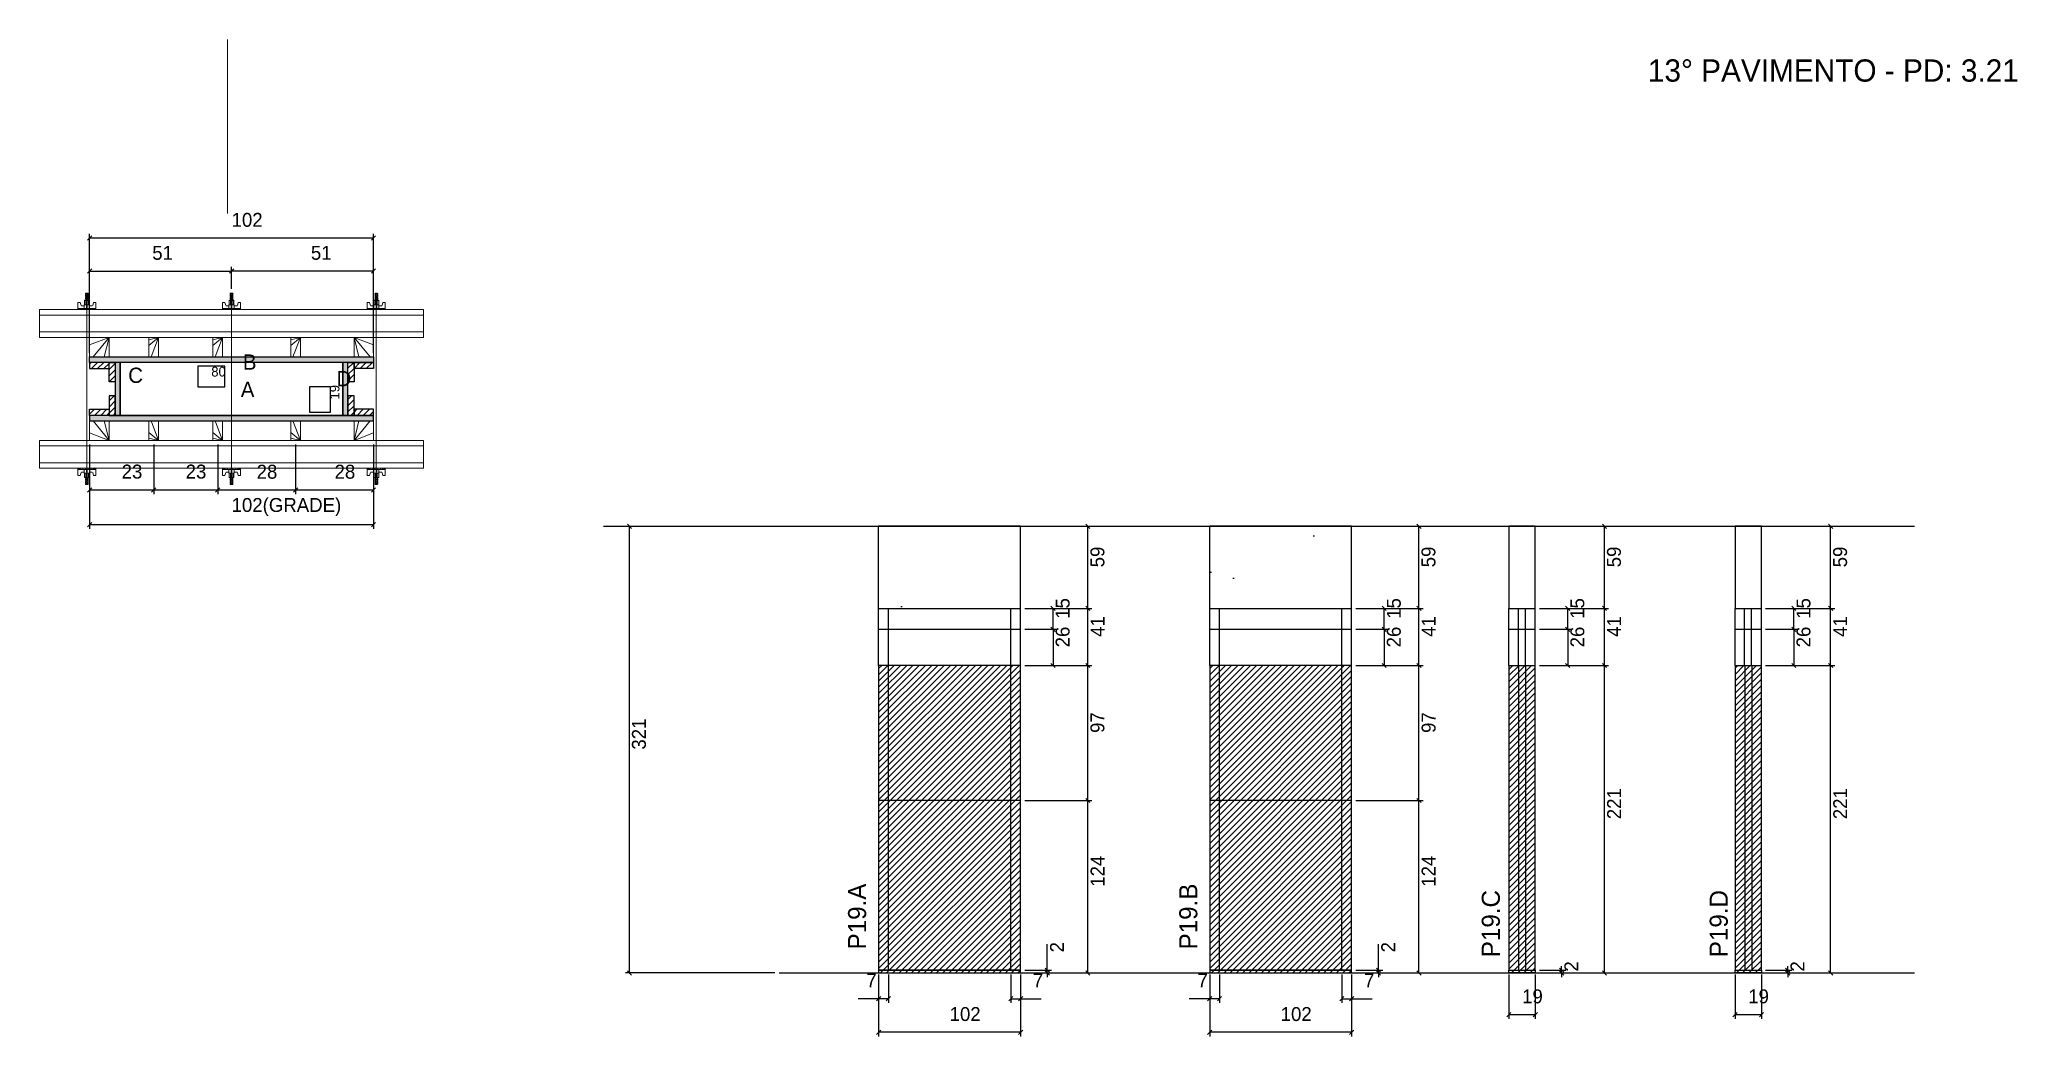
# Model space of a CAD drawing. Header units: metres. Extents: x 7609 to 9030, y 7548 to 8264.
import ezdxf

# ---------------------------------------------------------------- set-up
doc = ezdxf.new("R2010")
doc.units = ezdxf.units.M
for name, color, linetype in [('CHAPA', 7, 'Continuous'), ('COTA', 7, 'Continuous'), ('Hachura', 7, 'Continuous'), ('Madeira', 7, 'Continuous'), ('NIVEL 2° PAV.', 7, 'Continuous'), ('NOMENCLATURA', 7, 'Continuous'), ('Nível', 7, 'Continuous'), ('Painéis', 7, 'Continuous'), ('Perfil Metálico', 7, 'Continuous'), ('SARR_2.2x7', 7, 'Continuous'), ('SARRAFO', 7, 'Continuous'), ('Texto Seção', 7, 'Continuous'), ('TEXTO_GERAL', 7, 'Continuous')]:
    doc.layers.add(name, color=color, linetype=linetype)

msp = doc.modelspace()

# ---------------------------------------------------------------- hatches: boundary and pattern name
at = {"layer": 'COTA'}
h = msp.add_hatch(dxfattribs=at)
h.set_pattern_fill('AR-CONC')
h.paths.add_polyline_path([(8211.9, 7914.5), (8211.9, 7855.5), (8313.9, 7855.5), (8313.9, 7914.5), (8211.9, 7914.5)])
h = msp.add_hatch(dxfattribs=at)
h.set_pattern_fill('AR-CONC')
h.paths.add_polyline_path([(8449.8, 7914.5), (8449.8, 7855.5), (8551.8, 7855.5), (8551.8, 7914.5), (8449.8, 7914.5)])
h = msp.add_hatch(dxfattribs=at)
h.set_pattern_fill('AR-CONC')
h.paths.add_polyline_path([(8683.8, 7855.5), (8683.8, 7914.5), (8664.8, 7914.5), (8664.8, 7855.5), (8683.8, 7855.5)])
h = msp.add_hatch(dxfattribs=at)
h.set_pattern_fill('AR-CONC')
h.paths.add_polyline_path([(8846.3, 7855.5), (8846.3, 7914.5), (8827.3, 7914.5), (8827.3, 7855.5), (8846.3, 7855.5)])
at = {"layer": 'Hachura'}
h = msp.add_hatch(color=7, dxfattribs=at)
h.dxf.hatch_style = 1
h.paths.add_polyline_path([(7644.9, 8032.2), (7644.9, 8036.2), (7848.9, 8036.2), (7848.9, 8032.2), (7644.9, 8032.2)])
h = msp.add_hatch(color=7, dxfattribs=at)
h.dxf.hatch_style = 1
h.paths.add_polyline_path([(7644.9, 8032.2), (7644.9, 8036.2), (7848.9, 8036.2), (7848.9, 8032.2), (7644.9, 8032.2)])
h = msp.add_hatch(dxfattribs=at)
h.set_pattern_fill('ANSI31')
h.paths.add_polyline_path([(7658.9, 8032.2), (7658.9, 8027.8), (7644.9, 8027.8), (7644.9, 8032.2), (7658.9, 8032.2)])
h = msp.add_hatch(dxfattribs=at)
h.set_pattern_fill('ANSI31')
h.paths.add_polyline_path([(7663.3, 8032.2), (7658.9, 8032.2), (7658.9, 8018.2), (7663.3, 8018.2), (7663.3, 8032.2)])
h = msp.add_hatch(color=7, dxfattribs=at)
h.dxf.hatch_style = 1
h.paths.add_polyline_path([(7666.9, 8032.2), (7663.3, 8032.2), (7663.3, 7994.2), (7666.9, 7994.2), (7666.9, 8032.2)])
h = msp.add_hatch(color=7, dxfattribs=at)
h.dxf.hatch_style = 1
h.paths.add_polyline_path([(7666.9, 8032.2), (7663.3, 8032.2), (7663.3, 7994.2), (7666.9, 7994.2), (7666.9, 8032.2)])
h = msp.add_hatch(color=7, dxfattribs=at)
h.dxf.hatch_style = 1
h.paths.add_polyline_path([(7830.5, 8032.2), (7826.9, 8032.2), (7826.9, 7994.2), (7830.5, 7994.2), (7830.5, 8032.2)])
h = msp.add_hatch(color=7, dxfattribs=at)
h.dxf.hatch_style = 1
h.paths.add_polyline_path([(7830.5, 8032.2), (7826.9, 8032.2), (7826.9, 7994.2), (7830.5, 7994.2), (7830.5, 8032.2)])
h = msp.add_hatch(dxfattribs=at)
h.set_pattern_fill('ANSI31')
h.paths.add_polyline_path([(7834.9, 8032.2), (7830.5, 8032.2), (7830.5, 8018.2), (7834.9, 8018.2), (7834.9, 8032.2)])
h = msp.add_hatch(dxfattribs=at)
h.set_pattern_fill('ANSI31')
h.paths.add_polyline_path([(7834.9, 8032.2), (7834.9, 8027.8), (7848.9, 8027.8), (7848.9, 8032.2), (7834.9, 8032.2)])
h = msp.add_hatch(dxfattribs=at)
h.set_pattern_fill('ANSI31')
h.paths.add_polyline_path([(7663.3, 7994.2), (7658.9, 7994.2), (7658.9, 8008.2), (7663.3, 8008.2), (7663.3, 7994.2)])
h = msp.add_hatch(dxfattribs=at)
h.set_pattern_fill('ANSI31')
h.paths.add_polyline_path([(7834.9, 7994.2), (7830.5, 7994.2), (7830.5, 8008.2), (7834.9, 8008.2), (7834.9, 7994.2)])
h = msp.add_hatch(dxfattribs=at)
h.set_pattern_fill('ANSI31')
h.paths.add_polyline_path([(7658.9, 7994.2), (7658.9, 7998.6), (7644.9, 7998.6), (7644.9, 7994.2), (7658.9, 7994.2)])
h = msp.add_hatch(color=7, dxfattribs=at)
h.dxf.hatch_style = 1
h.paths.add_polyline_path([(7644.9, 7994.2), (7644.9, 7990.2), (7848.9, 7990.2), (7848.9, 7994.2), (7644.9, 7994.2)])
h = msp.add_hatch(color=7, dxfattribs=at)
h.dxf.hatch_style = 1
h.paths.add_polyline_path([(7644.9, 7994.2), (7644.9, 7990.2), (7848.9, 7990.2), (7848.9, 7994.2), (7644.9, 7994.2)])
h = msp.add_hatch(dxfattribs=at)
h.set_pattern_fill('ANSI31')
h.paths.add_polyline_path([(7834.9, 7994.2), (7834.9, 7998.6), (7848.9, 7998.6), (7848.9, 7994.2), (7834.9, 7994.2)])
h = msp.add_hatch(dxfattribs=at)
h.set_pattern_fill('ANSI31')
h.paths.add_polyline_path([(8313.9, 7814.5), (8211.9, 7814.5), (8211.9, 7593.5), (8313.9, 7593.5), (8313.9, 7814.5)])
h = msp.add_hatch(dxfattribs=at)
h.set_pattern_fill('ANSI31')
h.paths.add_polyline_path([(8551.8, 7814.5), (8449.8, 7814.5), (8449.8, 7593.5), (8551.8, 7593.5), (8551.8, 7814.5)])
h = msp.add_hatch(dxfattribs=at)
h.set_pattern_fill('ANSI31')
h.paths.add_polyline_path([(8683.8, 7814.5), (8664.8, 7814.5), (8664.8, 7593.5), (8683.8, 7593.5), (8683.8, 7814.5), (8683.8, 7814.5)])
h = msp.add_hatch(dxfattribs=at)
h.set_pattern_fill('ANSI31')
h.paths.add_polyline_path([(8846.3, 7814.5), (8827.3, 7814.5), (8827.3, 7593.5), (8846.3, 7593.5), (8846.3, 7814.5), (8846.3, 7814.5)])

# ---------------------------------------------------------------- linework, layer by layer
at = {"layer": 'CHAPA', "color": 1, "lineweight": 25}
for points in [[(7644.9, 8032.2), (7644.9, 8036.2), (7848.9, 8036.2), (7848.9, 8032.2)], [(7644.9, 8032.2), (7644.9, 8036.2), (7848.9, 8036.2), (7848.9, 8032.2)], [(7666.9, 8032.2), (7663.3, 8032.2), (7663.3, 7994.2), (7666.9, 7994.2)], [(7666.9, 8032.2), (7663.3, 8032.2), (7663.3, 7994.2), (7666.9, 7994.2)], [(7830.5, 8032.2), (7826.9, 8032.2), (7826.9, 7994.2), (7830.5, 7994.2)], [(7830.5, 8032.2), (7826.9, 8032.2), (7826.9, 7994.2), (7830.5, 7994.2)], [(7644.9, 7994.2), (7644.9, 7990.2), (7848.9, 7990.2), (7848.9, 7994.2)], [(7644.9, 7994.2), (7644.9, 7990.2), (7848.9, 7990.2), (7848.9, 7994.2)]]:
    msp.add_lwpolyline(points, close=True, dxfattribs=at)
at = {"layer": 'COTA', "color": 0, "lineweight": 25}
for p, q in [((7646.4, 8123.1), (7643.4, 8120.1)), ((7847.4, 8120.1), (7850.4, 8123.1)), ((7646.4, 8099.4), (7643.4, 8096.4)), ((7748.4, 8099.4), (7745.4, 8096.4)), ((7745.4, 8096.4), (7748.4, 8099.4)), ((7847.4, 8096.4), (7850.4, 8099.4)), ((7646.4, 7942.1), (7643.4, 7939.1)), ((7689.4, 7939.1), (7692.4, 7942.1)), ((7692.4, 7942.1), (7689.4, 7939.1)), ((7735.4, 7939.1), (7738.4, 7942.1)), ((7738.4, 7942.1), (7735.4, 7939.1)), ((7791.4, 7939.1), (7794.4, 7942.1)), ((7794.4, 7942.1), (7791.4, 7939.1)), ((7847.4, 7939.1), (7850.4, 7942.1)), ((7646.4, 7917.1), (7643.4, 7914.1)), ((7847.4, 7914.1), (7850.4, 7917.1)), ((8363.7, 7913), (8360.7, 7916)), ((8601.7, 7913), (8598.7, 7916)), ((8735, 7913), (8732, 7916)), ((8897.5, 7913), (8894.5, 7916)), ((8360.7, 7857), (8363.7, 7854)), ((8598.7, 7857), (8601.7, 7854)), ((8732, 7857), (8735, 7854)), ((8894.5, 7857), (8897.5, 7854)), ((8363.7, 7813), (8360.7, 7816)), ((8601.7, 7813), (8598.7, 7816)), ((8735, 7813), (8732, 7816)), ((8897.5, 7813), (8894.5, 7816)), ((8363.7, 7716), (8360.7, 7719)), ((8360.7, 7719), (8363.7, 7716)), ((8601.7, 7716), (8598.7, 7719)), ((8598.7, 7719), (8601.7, 7716)), ((8331.6, 7597), (8334.6, 7594)), ((8334.6, 7592), (8331.6, 7595)), ((8360.7, 7595), (8363.7, 7592)), ((8569.6, 7597), (8572.6, 7594)), ((8572.6, 7592), (8569.6, 7595)), ((8598.7, 7595), (8601.7, 7592)), ((8701.2, 7597), (8704.2, 7594)), ((8704.2, 7592), (8701.2, 7595)), ((8732, 7595), (8735, 7592)), ((8863.7, 7597), (8866.7, 7594)), ((8866.7, 7592), (8863.7, 7595)), ((8894.5, 7595), (8897.5, 7592)), ((8213.4, 7576.5), (8210.4, 7573.5)), ((8217.4, 7573.5), (8220.4, 7576.5)), ((8308.4, 7576.5), (8305.4, 7573.5)), ((8312.4, 7573.5), (8315.4, 7576.5)), ((8451.3, 7576.5), (8448.3, 7573.5)), ((8455.3, 7573.5), (8458.3, 7576.5)), ((8546.3, 7576.5), (8543.3, 7573.5)), ((8550.3, 7573.5), (8553.3, 7576.5)), ((8666.3, 7565.1), (8663.3, 7562.1)), ((8682.3, 7562.1), (8685.3, 7565.1)), ((8828.8, 7565.1), (8825.8, 7562.1)), ((8844.8, 7562.1), (8847.8, 7565.1)), ((8213.4, 7552.4), (8210.4, 7549.4)), ((8312.4, 7549.4), (8315.4, 7552.4)), ((8451.3, 7552.4), (8448.3, 7549.4)), ((8550.3, 7549.4), (8553.3, 7552.4))]:
    msp.add_line(p, q, dxfattribs=at)
at = {"layer": 'COTA', "color": 241, "lineweight": 25}
for p, q in [((7644.9, 8039.2), (7644.9, 8124.6)), ((7848.9, 8121.6), (7644.9, 8121.6)), ((7848.9, 8039.2), (7848.9, 8124.6)), ((7644.9, 8073.2), (7644.9, 8100.9)), ((7644.9, 8097.9), (7746.9, 8097.9)), ((7746.9, 8085), (7746.9, 8100.9)), ((7746.9, 8085), (7746.9, 8100.9)), ((7848.9, 8097.9), (7746.9, 8097.9)), ((7848.9, 8073.2), (7848.9, 8100.9)), ((7644.9, 7973.2), (7644.9, 7912.6)), ((7644.9, 7973.2), (7644.9, 7937.6)), ((7690.9, 7973.2), (7690.9, 7937.6)), ((7690.9, 7973.2), (7690.9, 7937.6)), ((7736.9, 7973.2), (7736.9, 7937.6)), ((7736.9, 7973.2), (7736.9, 7937.6)), ((7792.9, 7973.2), (7792.9, 7937.6)), ((7792.9, 7973.2), (7792.9, 7937.6)), ((7848.9, 7973.2), (7848.9, 7912.6)), ((7848.9, 7973.2), (7848.9, 7937.6)), ((7644.9, 7940.6), (7690.9, 7940.6)), ((7690.9, 7940.6), (7736.9, 7940.6)), ((7736.9, 7940.6), (7792.9, 7940.6)), ((7792.9, 7940.6), (7848.9, 7940.6)), ((7848.9, 7915.6), (7644.9, 7915.6)), ((8211.9, 7855.5), (8211.9, 7914.5)), ((8313.9, 7914.5), (8211.9, 7914.5)), ((8313.9, 7855.5), (8313.9, 7914.5)), ((8551.8, 7914.5), (8449.8, 7914.5)), ((8449.8, 7855.5), (8449.8, 7914.5)), ((8551.8, 7855.5), (8551.8, 7914.5))]:
    msp.add_line(p, q, dxfattribs=at)
at = {"layer": 'COTA', "color": 180, "lineweight": 25}
for p, q in [((7742, 8029.6), (7722.7, 8029.6)), ((7722.7, 8029.6), (7722.7, 8014.6)), ((7742, 8014.6), (7742, 8029.6)), ((7722.7, 8014.6), (7742, 8014.6)), ((7817.9, 8014.6), (7802.9, 8014.6)), ((7802.9, 8014.6), (7802.9, 7996.6)), ((7817.9, 7996.6), (7817.9, 8014.6)), ((7802.9, 7996.6), (7817.9, 7996.6))]:
    msp.add_line(p, q, dxfattribs=at)
at = {"layer": 'COTA', "color": 4, "lineweight": 25}
for p, q in [((8316.9, 7914.5), (8365.2, 7914.5)), ((8362.2, 7855.5), (8362.2, 7914.5)), ((8554.8, 7914.5), (8603.2, 7914.5)), ((8600.2, 7855.5), (8600.2, 7914.5)), ((8686.8, 7914.5), (8736.5, 7914.5)), ((8733.5, 7855.5), (8733.5, 7914.5)), ((8849.3, 7914.5), (8899, 7914.5)), ((8896, 7855.5), (8896, 7914.5)), ((8316.9, 7855.5), (8365.2, 7855.5)), ((8554.8, 7855.5), (8603.2, 7855.5)), ((8686.8, 7855.5), (8736.5, 7855.5)), ((8849.3, 7855.5), (8899, 7855.5)), ((8316.9, 7814.5), (8365.2, 7814.5)), ((8362.2, 7717.5), (8362.2, 7814.5)), ((8554.8, 7814.5), (8603.2, 7814.5)), ((8600.2, 7717.5), (8600.2, 7814.5)), ((8686.8, 7814.5), (8736.5, 7814.5)), ((8733.5, 7593.5), (8733.5, 7814.5)), ((8849.3, 7814.5), (8899, 7814.5)), ((8896, 7593.5), (8896, 7814.5)), ((8316.9, 7717.5), (8365.2, 7717.5)), ((8354.7, 7717.5), (8365.2, 7717.5)), ((8362.2, 7593.5), (8362.2, 7717.5)), ((8554.8, 7717.5), (8603.2, 7717.5)), ((8592.7, 7717.5), (8603.2, 7717.5)), ((8600.2, 7593.5), (8600.2, 7717.5)), ((8333.1, 7595.5), (8333.1, 7614.3)), ((8571.1, 7595.5), (8571.1, 7614.3)), ((8211.9, 7592.5), (8211.9, 7547.9)), ((8211.9, 7590.5), (8211.9, 7572)), ((8218.9, 7592.5), (8218.9, 7572)), ((8306.9, 7592.5), (8306.9, 7572)), ((8313.9, 7592.5), (8313.9, 7547.9)), ((8313.9, 7590.5), (8313.9, 7572)), ((8316.9, 7595.5), (8336.1, 7595.5)), ((8316.9, 7593.5), (8336.1, 7593.5)), ((8316.9, 7593.5), (8365.2, 7593.5)), ((8333.1, 7593.5), (8333.1, 7595.5)), ((8333.1, 7593.5), (8333.1, 7590.5)), ((8449.8, 7592.5), (8449.8, 7547.9)), ((8449.8, 7590.5), (8449.8, 7572)), ((8456.8, 7592.5), (8456.8, 7572)), ((8544.8, 7592.5), (8544.8, 7572)), ((8551.8, 7592.5), (8551.8, 7547.9)), ((8551.8, 7590.5), (8551.8, 7572)), ((8554.8, 7595.5), (8574.1, 7595.5)), ((8554.8, 7593.5), (8574.1, 7593.5)), ((8554.8, 7593.5), (8603.2, 7593.5)), ((8571.1, 7593.5), (8571.1, 7595.5)), ((8571.1, 7593.5), (8571.1, 7590.5)), ((8664.8, 7592.5), (8664.8, 7560.6)), ((8683.8, 7592.5), (8683.8, 7560.6)), ((8686.8, 7595.5), (8705.7, 7595.5)), ((8686.8, 7593.5), (8705.7, 7593.5)), ((8686.8, 7593.5), (8736.5, 7593.5)), ((8702.7, 7595.5), (8702.7, 7598.5)), ((8702.7, 7593.5), (8702.7, 7595.5)), ((8702.7, 7593.5), (8702.7, 7590.5)), ((8827.3, 7592.5), (8827.3, 7560.6)), ((8846.3, 7592.5), (8846.3, 7560.6)), ((8849.3, 7595.5), (8868.2, 7595.5)), ((8849.3, 7593.5), (8868.2, 7593.5)), ((8849.3, 7593.5), (8899, 7593.5)), ((8865.2, 7595.5), (8865.2, 7598.5)), ((8865.2, 7593.5), (8865.2, 7595.5)), ((8865.2, 7593.5), (8865.2, 7590.5)), ((8211.9, 7575), (8197.1, 7575)), ((8218.9, 7575), (8211.9, 7575)), ((8306.9, 7575), (8313.9, 7575)), ((8313.9, 7575), (8328.6, 7575)), ((8449.8, 7575), (8435.1, 7575)), ((8456.8, 7575), (8449.8, 7575)), ((8544.8, 7575), (8551.8, 7575)), ((8551.8, 7575), (8566.5, 7575)), ((8664.8, 7563.6), (8683.8, 7563.6)), ((8827.3, 7563.6), (8846.3, 7563.6)), ((8313.9, 7550.9), (8211.9, 7550.9)), ((8551.8, 7550.9), (8449.8, 7550.9))]:
    msp.add_line(p, q, dxfattribs=at)
at = {"layer": 'COTA', "color": 241, "lineweight": 25}
for points in [[(8683.8, 7855.5), (8683.8, 7914.5), (8664.8, 7914.5), (8664.8, 7855.5)], [(8846.3, 7855.5), (8846.3, 7914.5), (8827.3, 7914.5), (8827.3, 7855.5)]]:
    msp.add_lwpolyline(points, dxfattribs=at)
at = {"layer": 'Hachura', "color": 0, "lineweight": 9}
for p, q in [((7636.4, 8070.2), (7636.4, 8075.3)), ((7636.4, 8075.3), (7638.1, 8075.3)), ((7638.1, 8075.3), (7638.7, 8073.1)), ((7641, 8073.7), (7644.8, 8073.7)), ((7641, 8071.1), (7641, 8073.7)), ((7644.6, 8076.9), (7641.2, 8076.9)), ((7641.2, 8076.9), (7641.2, 8073.7)), ((7644.6, 8076.8), (7641.2, 8076.8)), ((7641.8, 8081.3), (7644, 8080.2)), ((7643.9, 8079.9), (7641.8, 8081)), ((7641.8, 8080.1), (7644, 8079)), ((7643.9, 8078.8), (7641.8, 8079.8)), ((7641.8, 8078.9), (7644, 8077.8)), ((7643.9, 8077.6), (7641.8, 8078.7)), ((7643, 8076.9), (7641.8, 8077.5)), ((7641.9, 8081.7), (7642.2, 8082)), ((7641.9, 8081.3), (7641.9, 8081.7)), ((7643.8, 8081.7), (7641.9, 8081.7)), ((7641.9, 8081.3), (7643.8, 8080.4)), ((7641.9, 8081.3), (7643.8, 8080.4)), ((7641.9, 8080.2), (7641.9, 8080.8)), ((7643.8, 8079.9), (7641.9, 8080.8)), ((7641.9, 8080.2), (7643.8, 8079.2)), ((7641.9, 8079), (7641.9, 8079.7)), ((7643.8, 8078.7), (7641.9, 8079.7)), ((7641.9, 8079.5), (7641.9, 8079.7)), ((7641.9, 8079), (7643.8, 8078.1)), ((7641.9, 8077.9), (7641.9, 8078.5)), ((7643.8, 8077.5), (7641.9, 8078.5)), ((7641.9, 8077.9), (7643.8, 8076.9)), ((7642.8, 8076.9), (7641.9, 8077.3)), ((7641.9, 8076.9), (7641.9, 8077.3)), ((7642.2, 8082), (7643.5, 8082)), ((7642.2, 8076.9), (7642.2, 8073.7)), ((7643.8, 8081), (7642.5, 8081.7)), ((7643.9, 8081.1), (7642.8, 8081.7)), ((7643.3, 8081.7), (7644, 8081.3)), ((7643.8, 8081.7), (7643.5, 8082)), ((7643.5, 8081.7), (7643.8, 8081.5)), ((7643.8, 8081), (7643.8, 8080.4)), ((7643.8, 8079.2), (7643.8, 8079.9)), ((7643.8, 8078.5), (7643.8, 8078.7)), ((7643.8, 8078.5), (7643.8, 8078.1)), ((7643.8, 8077.5), (7643.8, 8076.9)), ((7643.8, 8076.9), (7643.8, 8073.7)), ((7644.6, 8073.7), (7644.6, 8076.9)), ((7644.8, 8073.7), (7644.6, 8073.7)), ((7644.8, 8073.7), (7644.6, 8073.7)), ((7644.8, 8073.7), (7644.8, 8071.1)), ((7647.7, 8075.3), (7647.1, 8073.1)), ((7649.3, 8075.3), (7647.7, 8075.3)), ((7649.3, 8071.1), (7649.3, 8075.3)), ((7740.4, 8070.2), (7740.4, 8075.3)), ((7740.4, 8075.3), (7742.1, 8075.3)), ((7742.1, 8075.3), (7742.7, 8073.1)), ((7745, 8073.7), (7748.8, 8073.7)), ((7745, 8071.1), (7745, 8073.7)), ((7748.6, 8076.9), (7745.2, 8076.9)), ((7745.2, 8076.9), (7745.2, 8073.7)), ((7748.6, 8076.8), (7745.2, 8076.8)), ((7745.8, 8081.3), (7748, 8080.2)), ((7747.9, 8079.9), (7745.8, 8081)), ((7745.8, 8080.1), (7748, 8079)), ((7747.9, 8078.8), (7745.8, 8079.8)), ((7745.8, 8078.9), (7748, 8077.8)), ((7747.9, 8077.6), (7745.8, 8078.7)), ((7747, 8076.9), (7745.8, 8077.5)), ((7745.9, 8081.7), (7746.2, 8082)), ((7745.9, 8081.3), (7745.9, 8081.7)), ((7747.8, 8081.7), (7745.9, 8081.7)), ((7745.9, 8081.3), (7747.8, 8080.4)), ((7745.9, 8081.3), (7747.8, 8080.4)), ((7745.9, 8080.2), (7745.9, 8080.8)), ((7747.8, 8079.9), (7745.9, 8080.8)), ((7745.9, 8080.2), (7747.8, 8079.2)), ((7745.9, 8079), (7745.9, 8079.7)), ((7747.8, 8078.7), (7745.9, 8079.7)), ((7745.9, 8079.5), (7745.9, 8079.7)), ((7745.9, 8079), (7747.8, 8078.1)), ((7745.9, 8077.9), (7745.9, 8078.5)), ((7747.8, 8077.5), (7745.9, 8078.5)), ((7745.9, 8077.9), (7747.8, 8076.9)), ((7746.8, 8076.9), (7745.9, 8077.3)), ((7745.9, 8076.9), (7745.9, 8077.3)), ((7746.2, 8082), (7747.5, 8082)), ((7746.2, 8076.9), (7746.2, 8073.7)), ((7747.8, 8081), (7746.5, 8081.7)), ((7747.9, 8081.1), (7746.8, 8081.7)), ((7747.3, 8081.7), (7748, 8081.3)), ((7747.8, 8081.7), (7747.5, 8082)), ((7747.5, 8081.7), (7747.8, 8081.5)), ((7747.8, 8081), (7747.8, 8080.4)), ((7747.8, 8079.2), (7747.8, 8079.9)), ((7747.8, 8078.5), (7747.8, 8078.7)), ((7747.8, 8078.5), (7747.8, 8078.1)), ((7747.8, 8077.5), (7747.8, 8076.9)), ((7747.8, 8076.9), (7747.8, 8073.7)), ((7748.6, 8073.7), (7748.6, 8076.9)), ((7748.8, 8073.7), (7748.6, 8073.7)), ((7748.8, 8073.7), (7748.6, 8073.7)), ((7748.8, 8073.7), (7748.8, 8071.1)), ((7751.7, 8075.3), (7751.1, 8073.1)), ((7753.3, 8075.3), (7751.7, 8075.3)), ((7753.3, 8071.1), (7753.3, 8075.3)), ((7844.4, 8071.1), (7844.4, 8075.3)), ((7844.4, 8075.3), (7846.1, 8075.3)), ((7846.1, 8075.3), (7846.7, 8073.1)), ((7852.8, 8073.7), (7849, 8073.7)), ((7849, 8073.7), (7849, 8071.1)), ((7849, 8073.7), (7849.2, 8073.7)), ((7849, 8073.7), (7849.2, 8073.7)), ((7849.2, 8076.9), (7852.6, 8076.9)), ((7849.2, 8073.7), (7849.2, 8076.9)), ((7849.2, 8076.8), (7852.6, 8076.8)), ((7850.5, 8081.7), (7849.8, 8081.3)), ((7852, 8081.3), (7849.8, 8080.2)), ((7852, 8080.1), (7849.8, 8079)), ((7852, 8078.9), (7849.8, 8077.8)), ((7849.9, 8081.1), (7851, 8081.7)), ((7849.9, 8079.9), (7852, 8081)), ((7849.9, 8078.8), (7852, 8079.8)), ((7849.9, 8077.6), (7852, 8078.7)), ((7850, 8081.7), (7850.3, 8082)), ((7850.3, 8081.7), (7850, 8081.5)), ((7850, 8081), (7851.3, 8081.7)), ((7850, 8081.7), (7851.9, 8081.7)), ((7851.9, 8081.3), (7850, 8080.4)), ((7851.9, 8081.3), (7850, 8080.4)), ((7850, 8081), (7850, 8080.4)), ((7850, 8079.9), (7851.9, 8080.8)), ((7851.9, 8080.2), (7850, 8079.2)), ((7850, 8079.2), (7850, 8079.9)), ((7850, 8078.7), (7851.9, 8079.7)), ((7851.9, 8079), (7850, 8078.1)), ((7850, 8078.5), (7850, 8078.7)), ((7850, 8078.5), (7850, 8078.1)), ((7850, 8077.5), (7851.9, 8078.5)), ((7851.9, 8077.9), (7850, 8076.9)), ((7850, 8077.5), (7850, 8076.9)), ((7850, 8076.9), (7850, 8073.7)), ((7851.6, 8082), (7850.3, 8082)), ((7850.8, 8076.9), (7852, 8077.5)), ((7851, 8076.9), (7851.9, 8077.3)), ((7851.5, 8076.9), (7851.5, 8073.7)), ((7851.9, 8081.7), (7851.6, 8082)), ((7851.9, 8081.3), (7851.9, 8081.7)), ((7851.9, 8080.2), (7851.9, 8080.8)), ((7851.9, 8079), (7851.9, 8079.7)), ((7851.9, 8079.5), (7851.9, 8079.7)), ((7851.9, 8077.9), (7851.9, 8078.5)), ((7851.9, 8076.9), (7851.9, 8077.3)), ((7852.6, 8076.9), (7852.6, 8073.7)), ((7852.8, 8071.1), (7852.8, 8073.7)), ((7855.7, 8075.3), (7855.1, 8073.1)), ((7857.3, 8075.3), (7855.7, 8075.3)), ((7857.3, 8070.2), (7857.3, 8075.3)), ((7636.4, 8071.1), (7649.3, 8071.1)), ((7636.4, 8071.1), (7641.6, 8071.1)), ((7649.3, 8070.2), (7636.4, 8070.2)), ((7636.6, 8071.1), (7636.6, 8070.2)), ((7636.8, 8071.1), (7636.8, 8070.2)), ((7637.1, 8071.1), (7637.1, 8070.2)), ((7637.6, 8071.1), (7637.6, 8070.2)), ((7638.4, 8071.1), (7638.4, 8070.2)), ((7639, 8072.9), (7641, 8072.9)), ((7639.9, 8071.1), (7639.9, 8070.2)), ((7648.4, 8070.2), (7640.6, 8070.2)), ((7642.9, 8071.1), (7641, 8071.1)), ((7641.6, 8071.1), (7642.2, 8071.1)), ((7641.9, 8070.8), (7641.9, 8071)), ((7641.9, 8070.3), (7641.9, 8070.8)), ((7642.6, 8071.1), (7642.6, 8073.1)), ((7642.9, 8071.1), (7642.9, 8070.2)), ((7643.1, 8073.1), (7643.1, 8071.1)), ((7643.9, 8071), (7643.9, 8070.5)), ((7646.8, 8072.9), (7644.8, 8072.9)), ((7645.9, 8071.1), (7645.9, 8070.2)), ((7647.4, 8071.1), (7647.4, 8070.2)), ((7648.2, 8071.1), (7648.2, 8070.2)), ((7648.7, 8071.1), (7648.7, 8070.2)), ((7649, 8071.1), (7649, 8070.2)), ((7649.2, 8071.1), (7649.2, 8070.2)), ((7649.3, 8071.1), (7649.3, 8070.2)), ((7740.4, 8071.1), (7753.3, 8071.1)), ((7740.4, 8071.1), (7745.6, 8071.1)), ((7753.3, 8070.2), (7740.4, 8070.2)), ((7740.6, 8071.1), (7740.6, 8070.2)), ((7740.8, 8071.1), (7740.8, 8070.2)), ((7741.1, 8071.1), (7741.1, 8070.2)), ((7741.6, 8071.1), (7741.6, 8070.2)), ((7742.4, 8071.1), (7742.4, 8070.2)), ((7743, 8072.9), (7745, 8072.9)), ((7743.9, 8071.1), (7743.9, 8070.2)), ((7752.4, 8070.2), (7744.6, 8070.2)), ((7746.9, 8071.1), (7745, 8071.1)), ((7745.6, 8071.1), (7746.2, 8071.1)), ((7745.9, 8070.8), (7745.9, 8071)), ((7745.9, 8070.3), (7745.9, 8070.8)), ((7746.6, 8071.1), (7746.6, 8073.1)), ((7746.9, 8071.1), (7746.9, 8070.2)), ((7747.1, 8073.1), (7747.1, 8071.1)), ((7747.9, 8071), (7747.9, 8070.5)), ((7750.8, 8072.9), (7748.8, 8072.9)), ((7749.9, 8071.1), (7749.9, 8070.2)), ((7751.4, 8071.1), (7751.4, 8070.2)), ((7752.2, 8071.1), (7752.2, 8070.2)), ((7752.7, 8071.1), (7752.7, 8070.2)), ((7753, 8071.1), (7753, 8070.2)), ((7753.2, 8071.1), (7753.2, 8070.2)), ((7753.3, 8071.1), (7753.3, 8070.2)), ((7857.3, 8071.1), (7844.4, 8071.1)), ((7844.4, 8071.1), (7844.4, 8070.2)), ((7844.4, 8070.2), (7857.3, 8070.2)), ((7844.6, 8071.1), (7844.6, 8070.2)), ((7844.8, 8071.1), (7844.8, 8070.2)), ((7845.1, 8071.1), (7845.1, 8070.2)), ((7845.4, 8070.2), (7853.2, 8070.2)), ((7845.6, 8071.1), (7845.6, 8070.2)), ((7846.4, 8071.1), (7846.4, 8070.2)), ((7847, 8072.9), (7849, 8072.9)), ((7847.9, 8071.1), (7847.9, 8070.2)), ((7849.9, 8071), (7849.9, 8070.5)), ((7850.7, 8073.1), (7850.7, 8071.1)), ((7850.9, 8071.1), (7852.8, 8071.1)), ((7850.9, 8071.1), (7850.9, 8070.2)), ((7851.2, 8071.1), (7851.2, 8073.1)), ((7852.2, 8071.1), (7851.5, 8071.1)), ((7851.9, 8070.8), (7851.9, 8071)), ((7851.9, 8070.3), (7851.9, 8070.8)), ((7857.3, 8071.1), (7852.2, 8071.1)), ((7854.8, 8072.9), (7852.8, 8072.9)), ((7853.9, 8071.1), (7853.9, 8070.2)), ((7855.4, 8071.1), (7855.4, 8070.2)), ((7856.2, 8071.1), (7856.2, 8070.2)), ((7856.7, 8071.1), (7856.7, 8070.2)), ((7857, 8071.1), (7857, 8070.2)), ((7857.2, 8071.1), (7857.2, 8070.2)), ((7649.3, 7956.2), (7636.4, 7956.2)), ((7636.4, 7956.2), (7636.4, 7951)), ((7636.4, 7955.3), (7649.3, 7955.3)), ((7636.4, 7955.3), (7641.6, 7955.3)), ((7636.4, 7951), (7638.1, 7951)), ((7636.6, 7955.3), (7636.6, 7956.2)), ((7636.8, 7955.3), (7636.8, 7956.2)), ((7637.1, 7955.3), (7637.1, 7956.2)), ((7637.6, 7955.3), (7637.6, 7956.2)), ((7638.1, 7951), (7638.7, 7953.2)), ((7638.4, 7955.3), (7638.4, 7956.2)), ((7639, 7953.5), (7641, 7953.5)), ((7639.9, 7955.3), (7639.9, 7956.2)), ((7648.4, 7956.2), (7640.6, 7956.2)), ((7642.9, 7955.3), (7641, 7955.3)), ((7641, 7955.3), (7641, 7952.7)), ((7641, 7952.7), (7644.8, 7952.7)), ((7641.2, 7949.5), (7641.2, 7952.7)), ((7644.6, 7949.5), (7641.2, 7949.5)), ((7644.6, 7949.5), (7641.2, 7949.5)), ((7641.6, 7955.3), (7642.2, 7955.3)), ((7643, 7949.5), (7641.8, 7948.8)), ((7643.9, 7948.8), (7641.8, 7947.7)), ((7641.8, 7947.4), (7644, 7948.5)), ((7643.9, 7947.6), (7641.8, 7946.5)), ((7641.8, 7946.3), (7644, 7947.4)), ((7643.9, 7946.4), (7641.8, 7945.4)), ((7641.8, 7945.1), (7644, 7946.2)), ((7641.9, 7956), (7641.9, 7955.6)), ((7641.9, 7955.6), (7641.9, 7955.4)), ((7641.9, 7948.5), (7643.8, 7949.5)), ((7642.8, 7949.5), (7641.9, 7949)), ((7641.9, 7949.5), (7641.9, 7949)), ((7643.8, 7948.8), (7641.9, 7947.9)), ((7641.9, 7948.5), (7641.9, 7947.9)), ((7641.9, 7947.4), (7643.8, 7948.3)), ((7643.8, 7947.7), (7641.9, 7946.7)), ((7641.9, 7947.4), (7641.9, 7946.7)), ((7641.9, 7946.2), (7643.8, 7947.2)), ((7641.9, 7946.9), (7641.9, 7946.7)), ((7643.8, 7946.5), (7641.9, 7945.5)), ((7641.9, 7946.2), (7641.9, 7945.5)), ((7641.9, 7945), (7643.8, 7946)), ((7641.9, 7945), (7643.8, 7946)), ((7642.2, 7949.5), (7642.2, 7952.7)), ((7642.6, 7955.3), (7642.6, 7953.3)), ((7642.9, 7955.3), (7642.9, 7956.2)), ((7643.1, 7953.3), (7643.1, 7955.3)), ((7643.8, 7949.5), (7643.8, 7952.7)), ((7643.8, 7948.8), (7643.8, 7949.5)), ((7643.8, 7947.9), (7643.8, 7948.3)), ((7643.8, 7947.9), (7643.8, 7947.7)), ((7643.8, 7947.2), (7643.8, 7946.5)), ((7643.8, 7945.4), (7643.8, 7946)), ((7643.9, 7955.4), (7643.9, 7955.8)), ((7644.6, 7952.7), (7644.6, 7949.5)), ((7644.8, 7952.7), (7644.6, 7952.7)), ((7644.8, 7952.7), (7644.6, 7952.7)), ((7644.8, 7952.7), (7644.8, 7955.3)), ((7646.8, 7953.5), (7644.8, 7953.5)), ((7645.9, 7955.3), (7645.9, 7956.2)), ((7647.7, 7951), (7647.1, 7953.2)), ((7647.4, 7955.3), (7647.4, 7956.2)), ((7649.3, 7951), (7647.7, 7951)), ((7648.2, 7955.3), (7648.2, 7956.2)), ((7648.7, 7955.3), (7648.7, 7956.2)), ((7649, 7955.3), (7649, 7956.2)), ((7649.2, 7955.3), (7649.2, 7956.2)), ((7649.3, 7955.3), (7649.3, 7956.2)), ((7649.3, 7955.3), (7649.3, 7951)), ((7753.3, 7956.2), (7740.4, 7956.2)), ((7740.4, 7956.2), (7740.4, 7951)), ((7740.4, 7955.3), (7753.3, 7955.3)), ((7740.4, 7955.3), (7745.6, 7955.3)), ((7740.4, 7951), (7742.1, 7951)), ((7740.6, 7955.3), (7740.6, 7956.2)), ((7740.8, 7955.3), (7740.8, 7956.2)), ((7741.1, 7955.3), (7741.1, 7956.2)), ((7741.6, 7955.3), (7741.6, 7956.2)), ((7742.1, 7951), (7742.7, 7953.2)), ((7742.4, 7955.3), (7742.4, 7956.2)), ((7743, 7953.5), (7745, 7953.5)), ((7743.9, 7955.3), (7743.9, 7956.2)), ((7752.4, 7956.2), (7744.6, 7956.2)), ((7746.9, 7955.3), (7745, 7955.3)), ((7745, 7955.3), (7745, 7952.7)), ((7745, 7952.7), (7748.8, 7952.7)), ((7745.2, 7949.5), (7745.2, 7952.7)), ((7748.6, 7949.5), (7745.2, 7949.5)), ((7748.6, 7949.5), (7745.2, 7949.5)), ((7745.6, 7955.3), (7746.2, 7955.3)), ((7747, 7949.5), (7745.8, 7948.8)), ((7747.9, 7948.8), (7745.8, 7947.7)), ((7745.8, 7947.4), (7748, 7948.5)), ((7747.9, 7947.6), (7745.8, 7946.5)), ((7745.8, 7946.3), (7748, 7947.4)), ((7747.9, 7946.4), (7745.8, 7945.4)), ((7745.8, 7945.1), (7748, 7946.2)), ((7745.9, 7956), (7745.9, 7955.6)), ((7745.9, 7955.6), (7745.9, 7955.4)), ((7745.9, 7948.5), (7747.8, 7949.5)), ((7746.8, 7949.5), (7745.9, 7949)), ((7745.9, 7949.5), (7745.9, 7949)), ((7747.8, 7948.8), (7745.9, 7947.9)), ((7745.9, 7948.5), (7745.9, 7947.9)), ((7745.9, 7947.4), (7747.8, 7948.3)), ((7747.8, 7947.7), (7745.9, 7946.7)), ((7745.9, 7947.4), (7745.9, 7946.7)), ((7745.9, 7946.2), (7747.8, 7947.2)), ((7745.9, 7946.9), (7745.9, 7946.7)), ((7747.8, 7946.5), (7745.9, 7945.5)), ((7745.9, 7946.2), (7745.9, 7945.5)), ((7745.9, 7945), (7747.8, 7946)), ((7745.9, 7945), (7747.8, 7946)), ((7746.2, 7949.5), (7746.2, 7952.7)), ((7746.6, 7955.3), (7746.6, 7953.3)), ((7746.9, 7955.3), (7746.9, 7956.2)), ((7747.1, 7953.3), (7747.1, 7955.3)), ((7747.8, 7949.5), (7747.8, 7952.7)), ((7747.8, 7948.8), (7747.8, 7949.5)), ((7747.8, 7947.9), (7747.8, 7948.3)), ((7747.8, 7947.9), (7747.8, 7947.7)), ((7747.8, 7947.2), (7747.8, 7946.5)), ((7747.8, 7945.4), (7747.8, 7946)), ((7747.9, 7955.4), (7747.9, 7955.8)), ((7748.6, 7952.7), (7748.6, 7949.5)), ((7748.8, 7952.7), (7748.6, 7952.7)), ((7748.8, 7952.7), (7748.6, 7952.7)), ((7748.8, 7952.7), (7748.8, 7955.3)), ((7750.8, 7953.5), (7748.8, 7953.5)), ((7749.9, 7955.3), (7749.9, 7956.2)), ((7751.7, 7951), (7751.1, 7953.2)), ((7751.4, 7955.3), (7751.4, 7956.2)), ((7753.3, 7951), (7751.7, 7951)), ((7752.2, 7955.3), (7752.2, 7956.2)), ((7752.7, 7955.3), (7752.7, 7956.2)), ((7753, 7955.3), (7753, 7956.2)), ((7753.2, 7955.3), (7753.2, 7956.2)), ((7753.3, 7955.3), (7753.3, 7956.2)), ((7753.3, 7955.3), (7753.3, 7951)), ((7844.4, 7956.2), (7857.3, 7956.2)), ((7844.4, 7955.3), (7844.4, 7956.2)), ((7857.3, 7955.3), (7844.4, 7955.3)), ((7844.4, 7955.3), (7844.4, 7951)), ((7844.4, 7951), (7846.1, 7951)), ((7844.6, 7955.3), (7844.6, 7956.2)), ((7844.8, 7955.3), (7844.8, 7956.2)), ((7845.1, 7955.3), (7845.1, 7956.2)), ((7845.4, 7956.2), (7853.2, 7956.2)), ((7845.6, 7955.3), (7845.6, 7956.2)), ((7846.1, 7951), (7846.7, 7953.2)), ((7846.4, 7955.3), (7846.4, 7956.2)), ((7847, 7953.5), (7849, 7953.5)), ((7847.9, 7955.3), (7847.9, 7956.2)), ((7849, 7952.7), (7849, 7955.3)), ((7852.8, 7952.7), (7849, 7952.7)), ((7849, 7952.7), (7849.2, 7952.7)), ((7849, 7952.7), (7849.2, 7952.7)), ((7849.2, 7952.7), (7849.2, 7949.5)), ((7849.2, 7949.5), (7852.6, 7949.5)), ((7849.2, 7949.5), (7852.6, 7949.5)), ((7852, 7947.4), (7849.8, 7948.5)), ((7852, 7946.3), (7849.8, 7947.4)), ((7852, 7945.1), (7849.8, 7946.2)), ((7849.9, 7955.4), (7849.9, 7955.8)), ((7849.9, 7948.8), (7852, 7947.7)), ((7849.9, 7947.6), (7852, 7946.5)), ((7849.9, 7946.4), (7852, 7945.4)), ((7850, 7949.5), (7850, 7952.7)), ((7850, 7948.8), (7850, 7949.5)), ((7851.9, 7948.5), (7850, 7949.5)), ((7850, 7948.8), (7851.9, 7947.9)), ((7850, 7947.9), (7850, 7948.3)), ((7851.9, 7947.4), (7850, 7948.3)), ((7850, 7947.9), (7850, 7947.7)), ((7850, 7947.7), (7851.9, 7946.7)), ((7850, 7947.2), (7850, 7946.5)), ((7851.9, 7946.2), (7850, 7947.2)), ((7850, 7946.5), (7851.9, 7945.5)), ((7851.9, 7945), (7850, 7946)), ((7850, 7945.4), (7850, 7946)), ((7851.9, 7945), (7850, 7946)), ((7850.7, 7953.3), (7850.7, 7955.3)), ((7850.8, 7949.5), (7852, 7948.8)), ((7850.9, 7955.3), (7850.9, 7956.2)), ((7850.9, 7955.3), (7852.8, 7955.3)), ((7851, 7949.5), (7851.9, 7949)), ((7851.2, 7955.3), (7851.2, 7953.3)), ((7852.2, 7955.3), (7851.5, 7955.3)), ((7851.5, 7949.5), (7851.5, 7952.7)), ((7851.9, 7956), (7851.9, 7955.6)), ((7851.9, 7955.6), (7851.9, 7955.4)), ((7851.9, 7949.5), (7851.9, 7949)), ((7851.9, 7948.5), (7851.9, 7947.9)), ((7851.9, 7947.4), (7851.9, 7946.7)), ((7851.9, 7946.9), (7851.9, 7946.7)), ((7851.9, 7946.2), (7851.9, 7945.5)), ((7857.3, 7955.3), (7852.2, 7955.3)), ((7852.6, 7949.5), (7852.6, 7952.7)), ((7852.8, 7955.3), (7852.8, 7952.7)), ((7854.8, 7953.5), (7852.8, 7953.5)), ((7853.9, 7955.3), (7853.9, 7956.2)), ((7855.7, 7951), (7855.1, 7953.2)), ((7855.4, 7955.3), (7855.4, 7956.2)), ((7857.3, 7951), (7855.7, 7951)), ((7856.2, 7955.3), (7856.2, 7956.2)), ((7856.7, 7955.3), (7856.7, 7956.2)), ((7857, 7955.3), (7857, 7956.2)), ((7857.2, 7955.3), (7857.2, 7956.2)), ((7857.3, 7956.2), (7857.3, 7951)), ((7641.9, 7945), (7641.9, 7944.7)), ((7641.9, 7944.7), (7642.2, 7944.4)), ((7643.8, 7944.7), (7641.9, 7944.7)), ((7642.2, 7944.4), (7643.5, 7944.4)), ((7643.8, 7945.4), (7642.5, 7944.7)), ((7643.9, 7945.3), (7642.8, 7944.7)), ((7643.3, 7944.7), (7644, 7945)), ((7643.5, 7944.7), (7643.8, 7944.8)), ((7643.8, 7944.7), (7643.5, 7944.4)), ((7745.9, 7945), (7745.9, 7944.7)), ((7745.9, 7944.7), (7746.2, 7944.4)), ((7747.8, 7944.7), (7745.9, 7944.7)), ((7746.2, 7944.4), (7747.5, 7944.4)), ((7747.8, 7945.4), (7746.5, 7944.7)), ((7747.9, 7945.3), (7746.8, 7944.7)), ((7747.3, 7944.7), (7748, 7945)), ((7747.5, 7944.7), (7747.8, 7944.8)), ((7747.8, 7944.7), (7747.5, 7944.4)), ((7850.5, 7944.7), (7849.8, 7945)), ((7849.9, 7945.3), (7851, 7944.7)), ((7850, 7945.4), (7851.3, 7944.7)), ((7850.3, 7944.7), (7850, 7944.8)), ((7850, 7944.7), (7850.3, 7944.4)), ((7850, 7944.7), (7851.9, 7944.7)), ((7851.6, 7944.4), (7850.3, 7944.4)), ((7851.9, 7944.7), (7851.6, 7944.4)), ((7851.9, 7945), (7851.9, 7944.7))]:
    msp.add_line(p, q, dxfattribs=at)
at = {"layer": 'Hachura', "color": 251, "lineweight": 9}
for p, q in [((7642.9, 8081), (7642.9, 7949.2)), ((7746.9, 8081), (7746.9, 7949.2)), ((7850.9, 8081), (7850.9, 7949.2))]:
    msp.add_line(p, q, dxfattribs=at)
at = {"layer": 'Madeira', "color": 126, "lineweight": 18}
for p, q in [((7658.9, 8050.2), (7644.9, 8044.8)), ((7658.9, 8050.2), (7647.4, 8036.2)), ((7658.9, 8050.2), (7655.4, 8036.2)), ((7694.4, 8050.2), (7687.4, 8044.4)), ((7694.4, 8050.2), (7687.4, 8048.5)), ((7694.4, 8050.2), (7689, 8036.2)), ((7740.4, 8050.2), (7733.4, 8044.4)), ((7740.4, 8050.2), (7733.4, 8048.5)), ((7740.4, 8050.2), (7735, 8036.2)), ((7796.4, 8050.2), (7789.4, 8044.4)), ((7796.4, 8050.2), (7789.4, 8048.5)), ((7796.4, 8050.2), (7791, 8036.2)), ((7834.9, 8050.2), (7846.4, 8036.2)), ((7834.9, 8050.2), (7838.4, 8036.2)), ((7834.9, 8050.2), (7848.9, 8044.8)), ((7658.9, 7976.2), (7647.4, 7990.2)), ((7658.9, 7976.2), (7655.4, 7990.2)), ((7694.4, 7976.2), (7689, 7990.2)), ((7740.4, 7976.2), (7735, 7990.2)), ((7796.4, 7976.2), (7791, 7990.2)), ((7834.9, 7976.2), (7846.4, 7990.2)), ((7834.9, 7976.2), (7838.4, 7990.2)), ((7658.9, 7976.2), (7644.9, 7981.6)), ((7694.4, 7976.2), (7687.4, 7981.9)), ((7694.4, 7976.2), (7687.4, 7977.9)), ((7740.4, 7976.2), (7733.4, 7981.9)), ((7740.4, 7976.2), (7733.4, 7977.9)), ((7796.4, 7976.2), (7789.4, 7981.9)), ((7796.4, 7976.2), (7789.4, 7977.9)), ((7834.9, 7976.2), (7848.9, 7981.6))]:
    msp.add_line(p, q, dxfattribs=at)
for points in [[(7848.9, 8050.2), (7848.9, 8036.2), (7644.9, 8036.2), (7644.9, 8050.2)], [(7658.9, 8050.2), (7658.9, 8036.2), (7644.9, 8036.2), (7644.9, 8050.2)], [(7694.4, 8050.2), (7687.4, 8050.2), (7687.4, 8036.2), (7694.4, 8036.2)], [(7740.4, 8050.2), (7733.4, 8050.2), (7733.4, 8036.2), (7740.4, 8036.2)], [(7796.4, 8050.2), (7789.4, 8050.2), (7789.4, 8036.2), (7796.4, 8036.2)], [(7834.9, 8050.2), (7834.9, 8036.2), (7848.9, 8036.2), (7848.9, 8050.2)], [(7848.9, 7976.2), (7848.9, 7990.2), (7644.9, 7990.2), (7644.9, 7976.2)], [(7658.9, 7976.2), (7658.9, 7990.2), (7644.9, 7990.2), (7644.9, 7976.2)], [(7694.4, 7976.2), (7687.4, 7976.2), (7687.4, 7990.2), (7694.4, 7990.2)], [(7740.4, 7976.2), (7733.4, 7976.2), (7733.4, 7990.2), (7740.4, 7990.2)], [(7796.4, 7976.2), (7789.4, 7976.2), (7789.4, 7990.2), (7796.4, 7990.2)], [(7834.9, 7976.2), (7834.9, 7990.2), (7848.9, 7990.2), (7848.9, 7976.2)]]:
    msp.add_lwpolyline(points, close=True, dxfattribs=at)
at = {"layer": 'NIVEL 2° PAV.', "color": 4, "lineweight": 25}
for p, q in [((8029.7, 7914.5), (8035.9, 7914.5)), ((8032.9, 7593.5), (8032.9, 7914.5)), ((8137.4, 7593.5), (8029.9, 7593.5))]:
    msp.add_line(p, q, dxfattribs=at)
at = {"layer": 'NIVEL 2° PAV.', "color": 0, "lineweight": 25}
for p, q in [((8034.4, 7913), (8031.4, 7916)), ((8031.4, 7595), (8034.4, 7592))]:
    msp.add_line(p, q, dxfattribs=at)
at = {"layer": 'Nível', "color": 4, "lineweight": 25}
for p, q in [((8014.2, 7914.5), (8956.2, 7914.5)), ((8140.4, 7593.5), (8956.2, 7593.5))]:
    msp.add_line(p, q, dxfattribs=at)
at = {"layer": 'Painéis', "color": 200, "lineweight": 25}
for p, q in [((8211.9, 7855.5), (8313.9, 7855.5)), ((8211.9, 7814.5), (8211.9, 7855.5)), ((8313.9, 7814.5), (8313.9, 7855.5)), ((8449.8, 7855.5), (8551.8, 7855.5)), ((8449.8, 7814.5), (8449.8, 7855.5)), ((8551.8, 7814.5), (8551.8, 7855.5)), ((8664.8, 7855.5), (8683.8, 7855.5)), ((8664.8, 7814.5), (8664.8, 7855.5)), ((8683.8, 7814.5), (8683.8, 7855.5)), ((8827.3, 7855.5), (8846.3, 7855.5)), ((8827.3, 7814.5), (8827.3, 7855.5)), ((8846.3, 7814.5), (8846.3, 7855.5)), ((8211.9, 7840.5), (8313.9, 7840.5)), ((8218.9, 7840.5), (8313.9, 7840.5)), ((8449.8, 7840.5), (8551.8, 7840.5)), ((8664.8, 7840.5), (8683.8, 7840.5)), ((8827.3, 7840.5), (8846.3, 7840.5)), ((8211.9, 7814.5), (8211.9, 7717.5)), ((8313.9, 7814.5), (8211.9, 7814.5)), ((8313.9, 7717.5), (8313.9, 7814.5)), ((8449.8, 7814.5), (8449.8, 7717.5)), ((8551.8, 7814.5), (8449.8, 7814.5)), ((8551.8, 7717.5), (8551.8, 7814.5)), ((8664.8, 7814.5), (8664.8, 7595.5)), ((8664.8, 7814.5), (8683.8, 7814.5)), ((8683.8, 7595.5), (8683.8, 7814.5)), ((8827.3, 7814.5), (8827.3, 7595.5)), ((8827.3, 7814.5), (8846.3, 7814.5)), ((8846.3, 7595.5), (8846.3, 7814.5)), ((8211.9, 7717.5), (8211.9, 7593.5)), ((8313.9, 7717.5), (8211.9, 7717.5)), ((8313.9, 7593.5), (8313.9, 7717.5)), ((8449.8, 7717.5), (8449.8, 7593.5)), ((8551.8, 7717.5), (8449.8, 7717.5)), ((8551.8, 7593.5), (8551.8, 7717.5)), ((8211.9, 7595.5), (8313.9, 7595.5)), ((8449.8, 7595.5), (8551.8, 7595.5)), ((8664.8, 7595.5), (8683.8, 7595.5)), ((8827.3, 7595.5), (8846.3, 7595.5))]:
    msp.add_line(p, q, dxfattribs=at)
at = {"layer": 'Painéis', "color": 4, "lineweight": 25}
for p, q in [((8316.9, 7855.5), (8365.2, 7855.5)), ((8316.9, 7855.5), (8340.2, 7855.5)), ((8316.9, 7855.5), (8340.2, 7855.5)), ((8337.2, 7840.5), (8337.2, 7855.5)), ((8337.2, 7840.5), (8337.2, 7855.5)), ((8362.2, 7814.5), (8362.2, 7855.5)), ((8554.8, 7855.5), (8603.2, 7855.5)), ((8554.8, 7855.5), (8578.2, 7855.5)), ((8575.2, 7840.5), (8575.2, 7855.5)), ((8600.2, 7814.5), (8600.2, 7855.5)), ((8686.8, 7855.5), (8736.5, 7855.5)), ((8686.8, 7855.5), (8710.1, 7855.5)), ((8707.1, 7840.5), (8707.1, 7855.5)), ((8733.5, 7814.5), (8733.5, 7855.5)), ((8849.3, 7855.5), (8899, 7855.5)), ((8849.3, 7855.5), (8872.6, 7855.5)), ((8869.6, 7840.5), (8869.6, 7855.5)), ((8896, 7814.5), (8896, 7855.5)), ((8316.9, 7840.5), (8340.2, 7840.5)), ((8316.9, 7840.5), (8340.2, 7840.5)), ((8316.9, 7840.5), (8340.2, 7840.5)), ((8316.9, 7840.5), (8340.2, 7840.5)), ((8337.2, 7840.5), (8337.2, 7814.5)), ((8337.2, 7840.5), (8337.2, 7814.5)), ((8554.8, 7840.5), (8578.2, 7840.5)), ((8554.8, 7840.5), (8578.2, 7840.5)), ((8575.2, 7840.5), (8575.2, 7814.5)), ((8686.8, 7840.5), (8710.1, 7840.5)), ((8686.8, 7840.5), (8710.1, 7840.5)), ((8707.1, 7840.5), (8707.1, 7814.5)), ((8849.3, 7840.5), (8872.6, 7840.5)), ((8849.3, 7840.5), (8872.6, 7840.5)), ((8869.6, 7840.5), (8869.6, 7814.5)), ((8316.9, 7814.5), (8365.2, 7814.5)), ((8316.9, 7814.5), (8340.2, 7814.5)), ((8316.9, 7814.5), (8340.2, 7814.5)), ((8554.8, 7814.5), (8603.2, 7814.5)), ((8554.8, 7814.5), (8578.2, 7814.5)), ((8686.8, 7814.5), (8736.5, 7814.5)), ((8686.8, 7814.5), (8710.1, 7814.5)), ((8849.3, 7814.5), (8899, 7814.5)), ((8849.3, 7814.5), (8872.6, 7814.5))]:
    msp.add_line(p, q, dxfattribs=at)
at = {"layer": 'Painéis', "color": 0, "lineweight": 25}
for p, q in [((8338.7, 7854), (8335.7, 7857)), ((8338.7, 7854), (8335.7, 7857)), ((8363.7, 7854), (8360.7, 7857)), ((8576.7, 7854), (8573.7, 7857)), ((8601.7, 7854), (8598.7, 7857)), ((8708.6, 7854), (8705.6, 7857)), ((8735, 7854), (8732, 7857)), ((8871.1, 7854), (8868.1, 7857)), ((8897.5, 7854), (8894.5, 7857)), ((8338.7, 7839), (8335.7, 7842)), ((8335.7, 7842), (8338.7, 7839)), ((8338.7, 7839), (8335.7, 7842)), ((8335.7, 7842), (8338.7, 7839)), ((8576.7, 7839), (8573.7, 7842)), ((8573.7, 7842), (8576.7, 7839)), ((8708.6, 7839), (8705.6, 7842)), ((8705.6, 7842), (8708.6, 7839)), ((8871.1, 7839), (8868.1, 7842)), ((8868.1, 7842), (8871.1, 7839)), ((8335.7, 7816), (8338.7, 7813)), ((8335.7, 7816), (8338.7, 7813)), ((8360.7, 7816), (8363.7, 7813)), ((8573.7, 7816), (8576.7, 7813)), ((8598.7, 7816), (8601.7, 7813)), ((8705.6, 7816), (8708.6, 7813)), ((8732, 7816), (8735, 7813)), ((8868.1, 7816), (8871.1, 7813)), ((8894.5, 7816), (8897.5, 7813))]:
    msp.add_line(p, q, dxfattribs=at)
at = {"layer": 'Painéis', "color": 200, "lineweight": 25}
for points in [[(7826.9, 7994.2), (7826.9, 8032.2), (7666.9, 8032.2), (7666.9, 7994.2)], [(8313.9, 7595.5), (8211.9, 7595.5), (8211.9, 7593.5), (8313.9, 7593.5)], [(8551.8, 7595.5), (8449.8, 7595.5), (8449.8, 7593.5), (8551.8, 7593.5)], [(8664.8, 7595.5), (8683.8, 7595.5), (8683.8, 7593.5), (8664.8, 7593.5)], [(8827.3, 7595.5), (8846.3, 7595.5), (8846.3, 7593.5), (8827.3, 7593.5)]]:
    msp.add_lwpolyline(points, close=True, dxfattribs=at)
at = {"layer": 'Perfil Metálico', "color": 224, "lineweight": 18}
for points in [[(7608.9, 8070.2), (7608.9, 8050.2), (7884.9, 8050.2), (7884.9, 8070.2)], [(7884.9, 8054.2), (7884.9, 8066.2), (7608.9, 8066.2), (7608.9, 8054.2)], [(7608.9, 7956.2), (7608.9, 7976.2), (7884.9, 7976.2), (7884.9, 7956.2)], [(7884.9, 7972.2), (7884.9, 7960.2), (7608.9, 7960.2), (7608.9, 7972.2)]]:
    msp.add_lwpolyline(points, close=True, dxfattribs=at)
at = {"layer": 'SARR_2.2x7', "color": 40, "lineweight": 25}
for p, q in [((8218.9, 7814.5), (8218.9, 7855.5)), ((8306.9, 7814.5), (8306.9, 7855.5)), ((8456.8, 7814.5), (8456.8, 7855.5)), ((8544.8, 7814.5), (8544.8, 7855.5)), ((8671.8, 7814.5), (8671.8, 7855.5)), ((8676.7, 7814.5), (8676.7, 7855.5)), ((8834.2, 7814.5), (8834.2, 7855.5)), ((8839.2, 7814.5), (8839.2, 7855.5)), ((8218.9, 7717.5), (8218.9, 7814.5)), ((8306.9, 7717.5), (8306.9, 7814.5)), ((8456.8, 7717.5), (8456.8, 7814.5)), ((8544.8, 7717.5), (8544.8, 7814.5)), ((8671.8, 7814.5), (8671.8, 7595.5)), ((8676.8, 7814.5), (8676.8, 7595.5)), ((8834.3, 7814.5), (8834.3, 7595.5)), ((8839.3, 7814.5), (8839.3, 7595.5)), ((8218.9, 7595.5), (8218.9, 7717.5)), ((8306.9, 7595.5), (8306.9, 7717.5)), ((8456.8, 7595.5), (8456.8, 7717.5)), ((8544.8, 7595.5), (8544.8, 7717.5))]:
    msp.add_line(p, q, dxfattribs=at)
at = {"layer": 'SARRAFO', "color": 251, "lineweight": 25}
for points in [[(7644.9, 8027.8), (7658.9, 8027.8), (7658.9, 8032.2), (7644.9, 8032.2)], [(7658.9, 8018.2), (7658.9, 8032.2), (7663.3, 8032.2), (7663.3, 8018.2)], [(7830.5, 8018.2), (7830.5, 8032.2), (7834.9, 8032.2), (7834.9, 8018.2)], [(7848.9, 8027.8), (7834.9, 8027.8), (7834.9, 8032.2), (7848.9, 8032.2)], [(7658.9, 8008.2), (7658.9, 7994.2), (7663.3, 7994.2), (7663.3, 8008.2)], [(7830.5, 8008.2), (7830.5, 7994.2), (7834.9, 7994.2), (7834.9, 8008.2)], [(7644.9, 7998.6), (7658.9, 7998.6), (7658.9, 7994.2), (7644.9, 7994.2)], [(7848.9, 7998.6), (7834.9, 7998.6), (7834.9, 7994.2), (7848.9, 7994.2)]]:
    msp.add_lwpolyline(points, close=True, dxfattribs=at)
at = {"layer": 'Texto Seção', "color": 252, "lineweight": 15}
msp.add_line((7743.9, 8139.2), (7743.9, 8264.2), dxfattribs=at)

# ---------------------------------------------------------------- texts
at = {"layer": 'COTA', "color": 241, "lineweight": 25}
for s, p in [('102', (7746.9, 8129.7)), ('51', (7689.9, 8106)), ('51', (7803.9, 8106)), ('23', (7667.9, 7948.8)), ('23', (7713.9, 7948.8)), ('28', (7764.9, 7948.7)), ('28', (7820.9, 7948.7)), ('102(GRADE)', (7746.9, 7924.8))]:
    msp.add_text(s, height=10, dxfattribs=at).set_placement(p)
at = {"layer": 'COTA', "color": 1, "lineweight": 25}
msp.add_text('80', height=7, dxfattribs=at).set_placement((7732.3, 8022.1))
msp.add_text('19', height=7, rotation=90, dxfattribs=at).set_placement((7824.4, 8005.6))
at = {"layer": 'COTA', "color": 240, "lineweight": 25}
for s, p in [('59', (8374.1, 7885)), ('59', (8612, 7885)), ('59', (8745.3, 7885)), ('59', (8907.8, 7885)), ('97', (8374.1, 7766)), ('97', (8612.1, 7766)), ('221', (8745.4, 7704)), ('221', (8907.9, 7704)), ('124', (8374.2, 7655.5)), ('124', (8612.1, 7655.5)), ('2', (8345.1, 7608.3)), ('2', (8583.1, 7608.3)), ('2', (8714.7, 7594.5)), ('2', (8877.2, 7594.5))]:
    msp.add_text(s, height=10, rotation=90, dxfattribs=at).set_placement(p)
for s, p in [('7', (8203, 7583.1)), ('7', (8322.7, 7583.1)), ('7', (8441, 7583.1)), ('7', (8560.7, 7583.1)), ('19', (8674.3, 7571.7)), ('19', (8836.8, 7571.7)), ('102', (8262.9, 7559)), ('102', (8500.8, 7559))]:
    msp.add_text(s, height=10, dxfattribs=at).set_placement(p)
at = {"layer": 'NIVEL 2° PAV.', "color": 240, "lineweight": 25}
msp.add_text('321', height=10, rotation=90, dxfattribs=at).set_placement((8044.6, 7754))
at = {"layer": 'NOMENCLATURA', "color": 2, "lineweight": 25}
msp.add_text('13° PAVIMENTO - PD: 3.21', height=16, dxfattribs=at).set_placement((8764.7, 8234))
at = {"layer": 'Painéis', "color": 240, "lineweight": 25}
for s, p in [('15', (8349.1, 7848)), ('15', (8349.1, 7848)), ('15', (8587.1, 7848)), ('15', (8719, 7848)), ('15', (8881.5, 7848)), ('41', (8374.2, 7835)), ('41', (8612.1, 7835)), ('41', (8745.4, 7835)), ('41', (8907.9, 7835)), ('26', (8349.1, 7827.5)), ('26', (8349.1, 7827.5)), ('26', (8587.1, 7827.5)), ('26', (8719, 7827.5)), ('26', (8881.5, 7827.5))]:
    msp.add_text(s, height=10, rotation=90, dxfattribs=at).set_placement(p)
at = {"layer": 'Texto Seção', "color": 7, "lineweight": 15}
for s, p in [('P19.A', (8202.9, 7610.4)), ('P19.B', (8440.9, 7610.4)), ('P19.C', (8658.3, 7604.8)), ('P19.D', (8822.1, 7604.8))]:
    msp.add_text(s, height=13, rotation=90, dxfattribs=at).set_placement(p)
at = {"layer": 'TEXTO_GERAL', "color": 7, "lineweight": 25}
for s, p in [('B', (7755, 8027)), ('C', (7672.6, 8017.5)), ('A', (7753.5, 8007.3)), ('D', (7822.3, 8015.1))]:
    msp.add_text(s, height=11, dxfattribs=at).set_placement(p)

doc.saveas('drawing.dxf')
